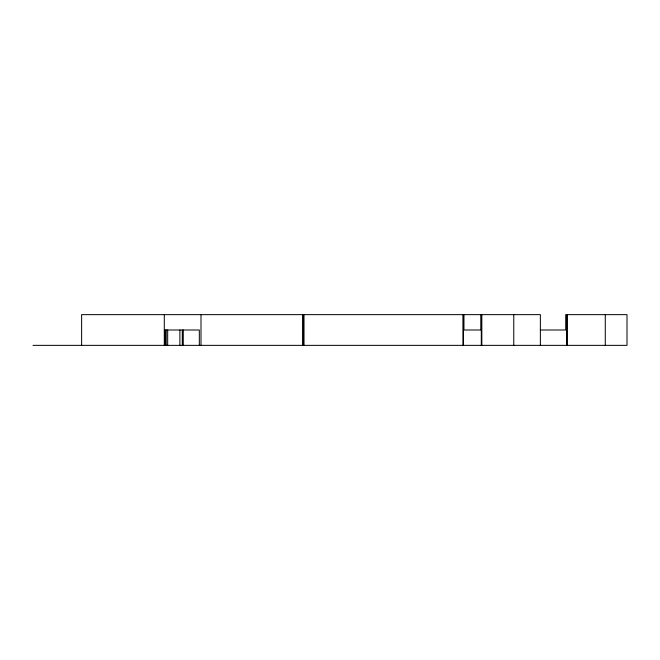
<?xml version="1.0" encoding="UTF-8"?>
<svg xmlns="http://www.w3.org/2000/svg" width="660" height="660" viewBox="0 0 660 660"><rect width="100%" height="100%" fill="white"/><g stroke="black" fill="none" stroke-linecap="round" stroke-linejoin="round"><path stroke-width="0.99" d="M164.274 330L199.328 330L199.328 345.361M540.292 330L565.719 330L565.719 314.638L627 314.638L627 345.361L33 345.361M605.278 314.638L605.278 345.361M567.204 314.638L567.204 345.361M566.767 314.638L566.767 345.361M540.367 345.361L540.367 314.638L81.625 314.638L81.625 345.361M513.76 314.638L513.76 345.361M481.825 314.638L481.825 345.361M481.297 314.638L481.297 345.361M480.983 314.638L480.983 330L463.955 330L463.955 314.638M463.477 314.638L463.477 345.361M462.94 314.638L462.94 345.361M303.996 314.638L303.996 345.361M303.509 314.638L303.509 345.361M302.544 314.638L302.544 345.361M201.003 314.638L201.003 345.361M183.265 330L183.265 345.361M182.3 330L182.3 345.361M179.891 330L179.891 345.361M167.673 330L167.673 345.361M166.196 330L166.196 345.361M165.272 330L165.272 345.361M164.299 314.638L164.299 345.361"/></g></svg>
